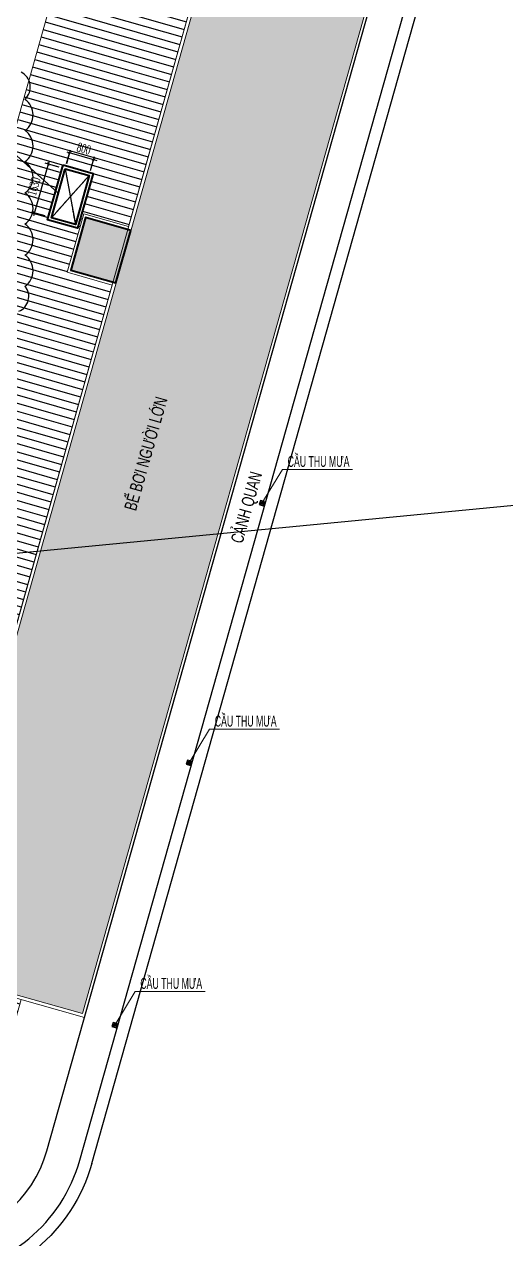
# Model space of a CAD drawing. Header units: millimetres. Extents: x -361340115 to 361596335, y -276742102 to 277032639.
# Drawn here: x 159479 to 174944, y 132469 to 171425 of the extents above; entities that cross this region are included whole.
import ezdxf
from ezdxf.enums import TextEntityAlignment as Align

# ---------------------------------------------------------------- set-up
doc = ezdxf.new("R2010")
doc.units = ezdxf.units.MM
doc.header["$MEASUREMENT"] = 0
doc.linetypes.add('HIDDEN', pattern=[0.375, 0.25, -0.125])
doc.layers.add('A-REVCLOUD', color=7, linetype='Continuous', true_color=0xfa291e)
for name, color, linetype in [('A-WALL-PATT', 251, 'Continuous'), ('ccu12-Thay', 7, 'Continuous'), ('KT-Net manh', 139, 'Continuous'), ('KT-Tuong', 1, 'Continuous'), ('NDT text', 231, 'Continuous'), ('NDT Thiet bi', 40, 'Continuous'), ('ONG', 8, 'Continuous'), ('Xref_NT1+NT2_MBDV Cot vach_220729$0$ccu12-Thay', 7, 'Continuous'), ('Xref_NT1+NT2_MBDV Cot vach_220729$0$KT-Text', 7, 'Continuous')]:
    doc.layers.add(name, color=color, linetype=linetype)
for name, color, linetype, lineweight in [('KT-Net cat', 1, 'Continuous', 40), ('KT-Net thay', 7, 'Continuous', 15), ('SPE-MEP-HVAC', 140, 'Continuous', 0), ('Text _H2H', 7, 'Continuous', 18)]:
    doc.layers.add(name, color=color, linetype=linetype, lineweight=lineweight)
doc.layers.add('MEP', color=130, linetype='Continuous', plot=False)
doc.styles.add('TEXTKT', font='hoatbif.shx', dxfattribs={"width": 0.8})
doc.styles.add('uv-abc', font='uv-abc.shx', dxfattribs={"width": 0.85, "height": 150})
doc.styles.add('vntimeh.shx', font='vntimeh.shx', dxfattribs={"width": 0.65})
doc.styles.add('Xref_NT1+NT2_MBDV Cot vach_220729$0$Arial', font='arial.ttf', dxfattribs={"width": 0.7})
doc.dimstyles.new('1-150-HVAC DIM', dxfattribs={"dimscale": 100, "dimtxt": 3, "dimasz": 1, "dimexe": 1, "dimexo": 0, "dimgap": 1, "dimtad": 1, "dimdec": 0, "dimrnd": 10, "dimzin": 0, "dimdsep": 46, "dimtxsty": 'vntimeh.shx', "dimblk": 'ARCHTICK', "dimcen": 0.2, "dimdle": 1, "dimclrd": 7, "dimclre": 7, "dimclrt": 150, "dimadec": 0, "dimazin": 0, "dimtm": 1e-09, "dimtfac": 1, "dimtdec": 0, "dimtix": 1, "dimtmove": 0, "dimatfit": 3, "dimfxl": 3.6, "dimfxlon": 1, "dimtzin": 0, "dimarcsym": 0})
doc.dimstyles.new('1-40', dxfattribs={"dimscale": 40, "dimtxt": 5, "dimasz": 1.4, "dimexe": 1.4, "dimexo": 0.5, "dimgap": 0.5, "dimtad": 1, "dimdec": 0, "dimzin": 0, "dimdsep": 46, "dimtxsty": 'TEXTKT', "dimblk": 'ARCHTICK', "dimcen": 1.2, "dimdle": 1.2, "dimclrd": 7, "dimclre": 7, "dimclrt": 7, "dimadec": 0, "dimazin": 0, "dimtfac": 0.04, "dimtdec": 0, "dimtix": 1, "dimtmove": 2, "dimatfit": 3, "dimfxl": 1, "dimtolj": 2, "dimtzin": 0, "dimlwd": 5, "dimlwe": 5, "dimarcsym": 0})

# ---------------------------------------------------------------- blocks, each defined once
blk = doc.blocks.new('*U388')
at = {"linetype": 'HIDDEN', "ltscale": 500}
for p, q in [((1630, -800), (0, 0)), ((1630, 0), (0, -800))]:
    blk.add_line(p, q, dxfattribs=at)
blk.add_lwpolyline([(1630, 0), (1630, -800), (0, -800), (0, 0)], close=True, dxfattribs=at)
blk = doc.blocks.new('A$C16B9592A')
at = {"layer": 'SPE-MEP-HVAC', "linetype": 'HIDDEN', "ltscale": 1000, "xscale": -1, "rotation": 254.2212213649985}
blk.add_blockref('*U388', (48984, 15207, 0), dxfattribs=at)
blk = doc.blocks.new('_ARCHTICK')
at = {"color": 0, "linetype": 'ByBlock', "const_width": 0.15}
blk.add_lwpolyline([(-0.5, -0.5), (0.5, 0.5)], dxfattribs=at)
blk = doc.blocks.new('*D196')
at = {"layer": 'A-REVCLOUD', "color": 7, "lineweight": -2, "transparency": 16777216}
for p, q in [((7634, 18926), (7759, 19369)), ((7636, 19300), (8598, 19028)), ((8404, 18708), (8529, 19151))]:
    blk.add_line(p, q, dxfattribs=at)
at = {"layer": 'Defpoints', "color": 0, "transparency": 16777216}
for p in [(8502, 19055), (7533, 18568), (8303, 18350)]:
    blk.add_point(p, dxfattribs=at)
at = {"layer": 'A-REVCLOUD', "color": 7, "lineweight": -2, "transparency": 16777216, "xscale": 100, "yscale": 100, "zscale": 100}
for p, rotation in [((7732, 19272), 164.2212141373323), ((8502, 19055), 344.2212141373323)]:
    blk.add_blockref('_ARCHTICK', p, dxfattribs=dict(at, rotation=rotation))
at = {"layer": 'A-REVCLOUD', "color": 150, "transparency": 16777216, "insert": (8185, 19404), "char_height": 300, "attachment_point": 5, "rotation": 344.2212, "style": 'vntimeh.shx'}
blk.add_mtext('800', dxfattribs=at)
blk = doc.blocks.new('*D197')
at = {"layer": 'A-REVCLOUD', "color": 7, "lineweight": -2, "transparency": 16777216}
for p, q in [((7069, 19009), (6572, 17248)), ((7388, 18815), (6946, 18940)), ((6945, 17246), (6503, 17371))]:
    blk.add_line(p, q, dxfattribs=at)
at = {"layer": 'Defpoints', "color": 0, "transparency": 16777216}
for p in [(8056, 18626), (6599, 17344), (7613, 17058)]:
    blk.add_point(p, dxfattribs=at)
at = {"layer": 'A-REVCLOUD', "color": 7, "lineweight": -2, "transparency": 16777216, "xscale": 100, "yscale": 100, "zscale": 100}
for p, rotation in [((7042, 18913), 74.22121413733097), ((6599, 17344), 254.2212141373309)]:
    blk.add_blockref('_ARCHTICK', p, dxfattribs=dict(at, rotation=rotation))
at = {"layer": 'A-REVCLOUD', "color": 150, "transparency": 16777216, "insert": (6580, 18196), "char_height": 300, "attachment_point": 5, "rotation": 74.2212, "style": 'vntimeh.shx'}
blk.add_mtext('1630', dxfattribs=at)
blk = doc.blocks.new('BA')
at = {"layer": 'NDT Thiet bi'}
for p, q in [((-23606, -408374), (-23661, -408374)), ((-23606, -408374), (-23659, -408360)), ((-23606, -408374), (-23659, -408389)), ((-23606, -408374), (-23654, -408347)), ((-23606, -408374), (-23654, -408402)), ((-23645, -408335), (-23606, -408374)), ((-23645, -408413), (-23606, -408374)), ((-23606, -408374), (-23633, -408327)), ((-23606, -408374), (-23633, -408422)), ((-23606, -408374), (-23620, -408321)), ((-23606, -408374), (-23620, -408428)), ((-23606, -408391), (-23606, -408319)), ((-23606, -408374), (-23592, -408321)), ((-23606, -408374), (-23578, -408327)), ((-23567, -408335), (-23606, -408374)), ((-23606, -408374), (-23558, -408347)), ((-23606, -408374), (-23553, -408360)), ((-23606, -408374), (-23551, -408374)), ((-23606, -408374), (-23578, -408422)), ((-23606, -408374), (-23553, -408389)), ((-23606, -408374), (-23558, -408402)), ((-23567, -408413), (-23606, -408374)), ((-23606, -408374), (-23592, -408428)), ((-23606, -408391), (-23606, -408429)), ((-23589, -408374), (-23551, -408374))]:
    blk.add_line(p, q, dxfattribs=at)
blk.add_lwpolyline([(-23680, -408448), (-23532, -408448), (-23532, -408301), (-23680, -408301)], close=True, dxfattribs=at)
blk.add_circle((-23606, -408374), 55, dxfattribs=at)
blk = doc.blocks.new('tang 22.1')
at = {"layer": 'A-REVCLOUD', "color": 6, "elevation": 0}
blk.add_lwpolyline([(-13945.2, 29113.8), (-4987.7, 29113.8), (7365.2, 17974.5)], dxfattribs=at)
at = {"layer": 'A-REVCLOUD', "color": 6}
for points in [[(7143.6, 17190.2), (7586.8, 18758.8), (8356.7, 18541.3), (7913.5, 16972.7), (7143.6, 17190.2)], [(7586.8, 18758.8), (7913.5, 16972.7)], [(7143.6, 17190.2), (8356.7, 18541.3)]]:
    blk.add_lwpolyline(points, dxfattribs=at)
at = {"layer": 'A-REVCLOUD', "elevation": 0}
blk.add_lwpolyline([(-1559, 5699.1), (25232.2, 8275.7), (42768.8, 8275.7)], dxfattribs=at)
at = {"layer": 'KT-Net manh'}
blk.add_lwpolyline([(7143.6, 17190.2), (7586.8, 18758.8)], dxfattribs=at)
at = {"layer": 'A-REVCLOUD'}
for p1, p2, distance, picture, middle in [((7532.9, 18567.8), (8302.7, 18350.2), 732.2, '*D196', (8184.9, 19404.2)), ((8056, 18626.2), (7612.7, 17057.7), -1053.7, '*D197', (6579.8, 18196.5))]:
    dim = blk.add_aligned_dim(p1=p1, p2=p2, distance=distance, dimstyle='1-150-HVAC DIM', dxfattribs=at)
    dim.commit()
    dim.dimension.update_dxf_attribs({"geometry": picture, "text_midpoint": middle})
blk = doc.blocks.new('A$C3d8987ab')
at = {"layer": 'ONG', "color": 1}
blk.add_blockref('tang 22.1', (75873, 20094.9, 0), dxfattribs=at)
blk = doc.blocks.new('RKWEWE')
at = {"xscale": 0.934189573260487, "yscale": 0.934189573260487, "zscale": 0.934189573260487, "rotation": 164.1544848919402}
for p in [(41729, -204913), (39389, -213244), (36998, -221658)]:
    blk.add_blockref('BA', p, dxfattribs=at)
at = {"layer": 'NDT text', "ltscale": 0.2, "style": 'uv-abc', "width": 0.6}
for p in [(167939, 157228), (165598, 148897), (163207, 140484)]:
    blk.add_text('CẦU THU MƯA', height=350, dxfattribs=at).set_placement(p)
at = {"layer": 'Text _H2H', "color": 231}
for points in [[(167115, 156066), (167771, 157145), (170019, 157145)], [(164775, 147735), (165431, 148814), (167678, 148814)], [(162384, 139322), (163040, 140401), (165287, 140401)]]:
    blk.add_leader(points, dimstyle='1-40', override={"dimasz": 1, "dimtad": 0, "dimldrblk": 'Dot'}, dxfattribs=at)
blk = doc.blocks.new('A$Cd3fdeb23')
blk.add_blockref('RKWEWE', (-181388, -20650, 0))
blk.add_blockref('A$C3d8987ab', (-104054, 107286, 0))

msp = doc.modelspace()

# ---------------------------------------------------------------- hatches: boundary and pattern name
at = {"layer": 'A-WALL-PATT', "transparency": 33554618}
h = msp.add_hatch(dxfattribs=at)
h.set_pattern_fill('ANSI31', color=256, scale=2000, angle=-61)
h.paths.add_polyline_path([(154266.9, 136317.4), (153710, 134346.3), (157445.5, 133290.8), (159381.1, 140141), (156087, 141071.8), (157507.1, 146096.4), (156055, 146506.7), (156585.3, 148383.3), (158037.1, 147973.1), (162300.5, 163060.8), (160859.1, 163484.9), (161394, 165360.2), (162830.8, 164937.4), (167892.2, 182849.6), (165429.7, 183545.4), (165425.6, 183547.1), (163697.9, 184035.3), (151765.5, 141824.4), (142527.3, 144434.9), (141275.6, 139988.4)])
edge = h.paths.add_edge_path(flags=16)
edge.add_line((165425.5, 183546.6), (164955.1, 181881.8))
edge.add_line((164955.1, 181881.8), (165917.4, 181609.9))
edge.add_line((165917.4, 181609.9), (166387.8, 183274.7))
h.paths.add_polyline_path([(160725.4, 166913.4), (161687.8, 166641.5), (161190.2, 164880.4), (160227.8, 165152.3)], flags=16)
h.paths.add_polyline_path([(155994, 150169), (156956.3, 149897.1), (156458.7, 148136.1), (155496.4, 148408)], flags=16)
at = {"layer": 'KT-Net manh', "true_color": 0x2776bb}
h = msp.add_hatch(dxfattribs=at)
h.set_pattern_fill('FLEX', color=152, scale=1000)
h.paths.add_polyline_path([(165619, 174437.1), (170759.1, 172984.7), (161350.5, 139688.4), (156210.5, 141140.9)])
h.paths.add_polyline_path([(154143.5, 136248.4), (141344.7, 139864.9), (140285.1, 136115.3), (153084, 132498.7)])
h.paths.add_polyline_path([(162899.8, 164814), (161448, 165224.2), (160972.2, 163540.1), (162423.9, 163129.9)], flags=17)
h.paths.add_polyline_path([(158106.2, 147849.7), (156654.4, 148259.9), (156178.5, 146575.8), (157630.3, 146165.6)])

# ---------------------------------------------------------------- linework, layer by layer
at = {"layer": 'ccu12-Thay'}
msp.add_lwpolyline([(160207.3, 135292), (173274.8, 181536.9, 0.0246876), (173566.9, 182813.4, 0.0868938), (173568.7, 183540.2), (173078.3, 185541.3), (168360.2, 205025.8, 0.771545), (159694.9, 205189.9), (145860.6, 156238.2)], format="xyb", dxfattribs=at)
at = {"layer": 'Defpoints'}
msp.add_lwpolyline([(159300.3, 162220.6, 0.5205671), (159503.3, 163017.6, 0.5205671), (159503.3, 164017.6, 0.5205671), (159503.3, 165017.6, 0.5205671), (159503.3, 166017.6, 0.5205671), (159503.3, 167017.6, 0.5205671), (159503.3, 168017.6, 0.5205671), (159503.3, 169017.6, 0.5205671), (159377.9, 169892.1, 0.5205671)], format="xyb", dxfattribs=at)
at = {"layer": 'KT-Net cat', "elevation": 0}
for points in [[(160725.4, 166913.4), (161687.8, 166641.5), (161190.2, 164880.4), (160227.8, 165152.3)], [(160794.5, 166790), (161564.4, 166572.4), (161121.1, 165003.8), (160351.3, 165221.4)]]:
    msp.add_lwpolyline(points, close=True, dxfattribs=at)
at = {"layer": 'KT-Net cat'}
msp.add_lwpolyline([(162899.8, 164814), (161448, 165224.2), (160972.2, 163540.1), (162423.9, 163129.9)], close=True, dxfattribs=at)
at = {"layer": 'KT-Net thay'}
for points in [[(154266.9, 136317.4), (153710, 134346.3), (157445.5, 133290.8), (159381.1, 140141), (156087, 141071.8), (157507.1, 146096.4), (156055.1, 146506.8), (156585.3, 148383.4), (158037.1, 147973.1), (162300.5, 163060.8), (160854.6, 163469.4), (161389.6, 165344.6), (162830.8, 164937.4), (167892.2, 182849.6), (165429.8, 183545.4), (165425.6, 183547.1), (163697.9, 184035.3), (151765.5, 141824.4), (142527.3, 144434.9), (141275.6, 139988.4)], [(165550, 174560.5), (170882.5, 173053.7), (161419.6, 139565), (156087, 141071.8)], [(165619, 174437.1), (170759.1, 172984.7), (161350.5, 139688.4), (156210.5, 141140.9)]]:
    msp.add_lwpolyline(points, close=True, dxfattribs=at)
at = {"layer": 'Xref_NT1+NT2_MBDV Cot vach_220729$0$ccu12-Thay'}
for p, q in [((161265.7, 134992.3), (173904.4, 179719.9)), ((161650.6, 134883.5), (174308.6, 179679.3))]:
    msp.add_line(p, q, dxfattribs=at)
for points in [[(160207.3, 135292), (173274.8, 181536.9, 0.0246876), (173566.9, 182813.4, 0.0868938), (173568.7, 183540.2), (173078.3, 185541.3), (168360.2, 205025.8, 0.771545), (159694.9, 205189.9), (145860.6, 156238.2)], [(144498.3, 156558.7), (144498.3, 156558.7), (143672.2, 153635.2), (141180, 144815.6), (142527.3, 144434.9), (140228.5, 136299.8, 0.5291999), (144435.2, 131230.4), (156743.8, 132397.2, 0.3082121), (160207.3, 135292)], [(161650.5, 134883, -0.3084016), (156887.9, 130904.1), (144578, 129737.2, -0.5289436), (138786.1, 136711.3), (140377.6, 142343.7, -0.2111738), (140668.7, 142679.6, 0.1470455), (140946.2, 142880.1), (141470, 144733.6)], [(140761, 142229.3), (139170.8, 136601.7, 0.5290007), (144539.9, 130135.3), (156849.5, 131302.3, 0.3083681), (161265.7, 134992.3)]]:
    msp.add_lwpolyline(points, format="xyb", dxfattribs=at)

# ---------------------------------------------------------------- block references
at = {"layer": 'KT-Tuong'}
msp.add_blockref('A$C16B9592A', (112137.5, 149797.2, 0), dxfattribs=at)
at = {"layer": 'MEP'}
msp.add_blockref('A$C3d8987ab', (77334.7, 127936.3, 0), dxfattribs=at)

# ---------------------------------------------------------------- texts
at = {"layer": 'Xref_NT1+NT2_MBDV Cot vach_220729$0$KT-Text', "extrusion": (-2.27976e-08, -7.84266e-08, 1), "style": 'Xref_NT1+NT2_MBDV Cot vach_220729$0$Arial', "width": 0.7}
for s, p in [('BỂ BƠI NGƯỜI LỚN', (163576.4, 157598.6)), ('CẢNH QUAN', (166806.5, 155874.6))]:
    msp.add_text(s, height=400, rotation=74.22123, dxfattribs=at).set_placement(p, align=Align.CENTER)

# ---------------------------------------------------------------- next in the draw order: block references
at = {"layer": 'MEP'}
msp.add_blockref('A$Cd3fdeb23', (181388.2, 20650, 0), dxfattribs=at)

doc.saveas('drawing.dxf')
